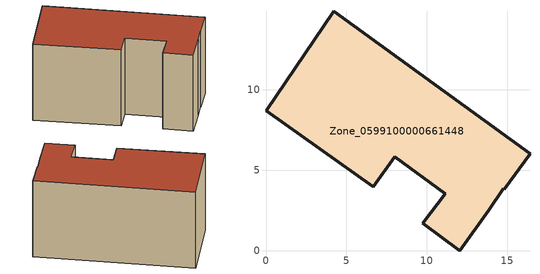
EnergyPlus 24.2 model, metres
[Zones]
Zone_0599100000661448
 floor ground (C_G): 0,8.7 4.2,14.87 16.4,6.03 14.8,3.81 14.75,3.84 13.85,2.52 12.05,0 9.75,1.7 11.13,3.55 7.99,5.83 6.67,3.97 z0.02
 wall outside (C_F): 4.2,14.87 0,8.7 6.67,3.97 7.99,5.83 11.13,3.55 9.75,1.7 12.05,0 13.85,2.52 14.75,3.84 14.8,3.81 16.4,6.03 4.2,14.87 z0.02:7.9
 roof outside (C_R): 14.8,3.81 16.4,6.03 4.2,14.87 0,8.7 6.67,3.97 7.99,5.83 11.13,3.55 9.75,1.7 12.05,0 13.85,2.52 14.75,3.84 z7.9
[BUILDING]
Pand.0599100000661448: North Axis=0; Terrain=City; Loads Convergence Tolerance Value=0.04; Temperature Convergence Tolerance Value=0.4; Solar Distribution=FullExterior; Maximum Number of Warmup Days=25; Minimum Number of Warmup Days=1
[Site:Location]
Rotterdam.The.Hague.AP_ZH_NLD Design_Conditions: Latitude=51.96; Longitude=4.45; Time Zone=1; Elevation=-4.5
[SITE:GROUNDTEMPERATURE:BUILDINGSURFACE]
18, 18, 18, 18, 18, 18, 18, 18, 18, 18, 18, 18
[MATERIAL] Thermal Absorptance=0.9; Solar Absorptance=0.7; Visible Absorptance=0.7
Name | Roughness | Thickness | Conductivity | Density | Specific Heat
G.D.1965 | MediumSmooth | 0.15 | 1 | 540 | 1210
F.D.1965 | Rough | 0.3 | 0.857143 | 1920 | 840
R.D.1965 | MediumRough | 0.2 | 0.08 | 1500 | 1000
[CONSTRUCTION]
C_G: G.D.1965
C_F: F.D.1965
C_R: R.D.1965
[ZONE]
Zone_0599100000661448: Type=1; Multiplier=1; Ceiling Height=Autocalculate; Volume=Autocalculate; Floor Area=autocalculate; Part of Total Floor Area=Yes
[ZONEINFILTRATION:DESIGNFLOWRATE]
Infil_Zone_0599100000661448: Zone or ZoneList or Space or SpaceList=Zone_0599100000661448; Schedule=AlwaysOn; Design Flow Rate Calculation Method=Flow/Area; Flow Rate per Floor Area=0.0042; Constant Term Coefficient=1; Temperature Term Coefficient=0; Velocity Term Coefficient=0; Velocity Squared Term Coefficient=0
[HVACTEMPLATE:ZONE:IDEALLOADSAIRSYSTEM]
Zone_0599100000661448: Maximum Heating Supply Air Temperature=50; Minimum Cooling Supply Air Temperature=13; Maximum Heating Supply Air Humidity Ratio=0.0156; Minimum Cooling Supply Air Humidity Ratio=0.0077; Heating Limit=NoLimit; Cooling Limit=NoLimit; Dehumidification Control Type=ConstantSensibleHeatRatio; Cooling Sensible Heat Ratio=0.7; Dehumidification Setpoint=60; Humidification Control Type=None; Humidification Setpoint=30; Outdoor Air Method=None; Outdoor Air Flow Rate per Person=0.00944; Outdoor Air Flow Rate per Zone Floor Area=0; Outdoor Air Flow Rate per Zone=0; Demand Controlled Ventilation Type=None; Outdoor Air Economizer Type=NoEconomizer; Heat Recovery Type=None; Sensible Heat Recovery Effectiveness=0.7; Latent Heat Recovery Effectiveness=0.65
[ZONECONTROL:THERMOSTAT]
ThermostatControl_Zone_0599100000661448: Zone or ZoneList=Zone_0599100000661448; Control Type Schedule=DualSetpointControlType; Control 1=Thermostat_Zone_0599100000661448; Temperature Difference Between Cutout And Setpoint=0
[THERMOSTATSETPOINT:DUALSETPOINT]
Thermostat_Zone_0599100000661448: Heating Setpoint Temperature Schedule=HeatingSetpoint_Zone_0599100000661448; Cooling Setpoint Temperature Schedule=CoolingSetpoint_Zone_0599100000661448
[SCHEDULE:COMPACT]
HeatingSetpoint_Zone_0599100000661448: Through: 12/31, For: AllDays, Until: 24:00, 21
CoolingSetpoint_Zone_0599100000661448: Through: 12/31, For: AllDays, Until: 24:00, 24
DualSetpointControlType: Through: 12/31, For: AllDays, Until: 24:00, 4
AlwaysOn: Through: 12/31, For: AllDays, Until: 24:00, 1
